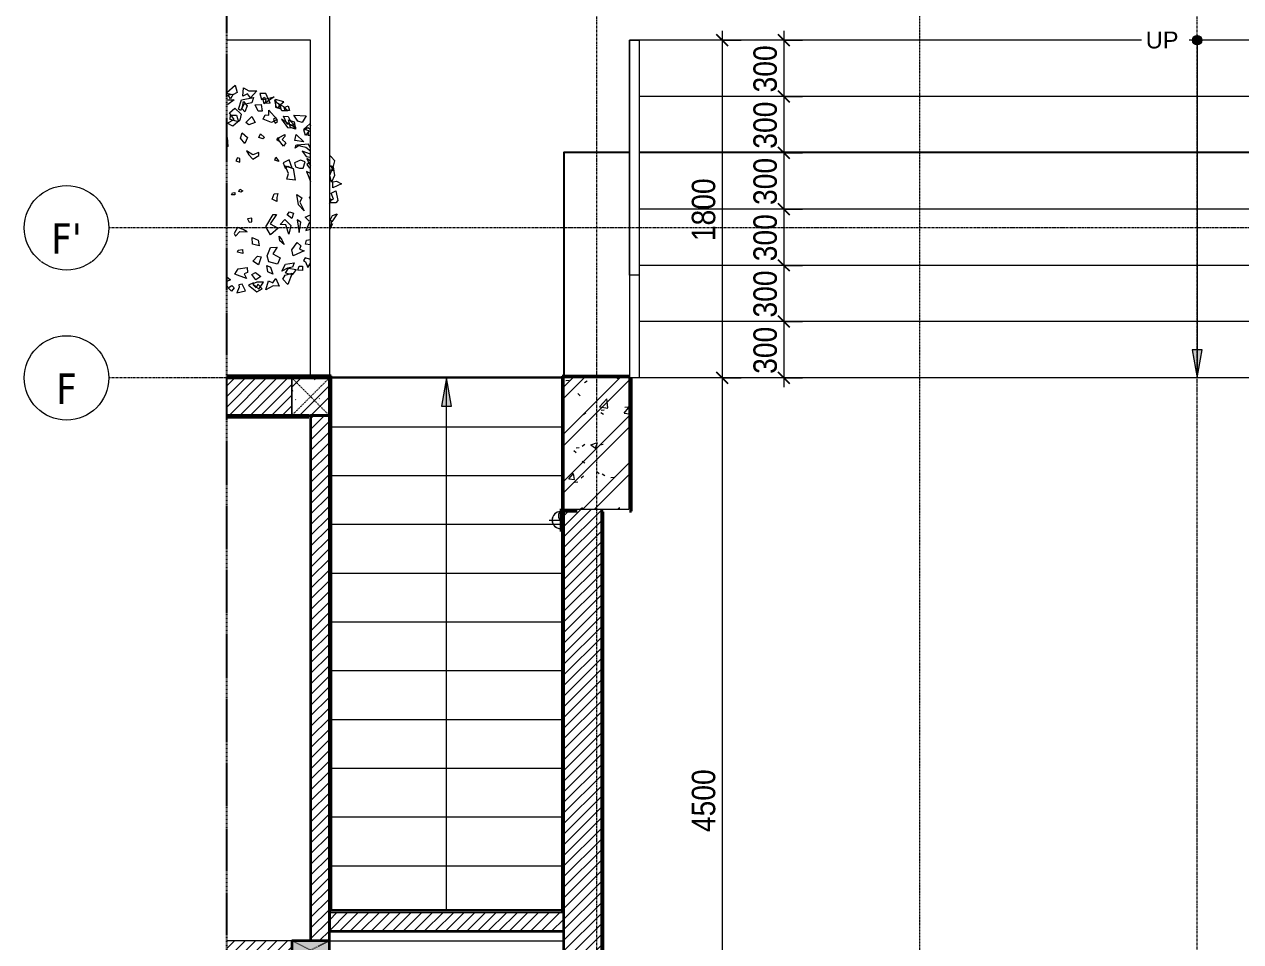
# Model space of a CAD drawing. Header units: millimetres. Extents: x 74302 to 149682, y -1785 to 49068.
# Drawn here: x 74302 to 80785, y 41532 to 46422 of the extents above; entities that cross this region are included whole.
import ezdxf

# ---------------------------------------------------------------- set-up
doc = ezdxf.new("R2010")
doc.units = ezdxf.units.MM
for name, pattern in [('Dash', [6, 3, -3]), ('Dash - Tight', [4.5, 3, -1.5]), ('Dash Dot 3_16_', [7.9375, 4.7625, -1.5875, 0, -1.5875]), ('Grid Line', [22.225, 12.7, -3.175, 3.175, -3.175]), ('Hidden', [7.14375, 4.7625, -2.38125]), ('IMPORT-CENTER _3_', [10.16, 6.35, -1.27, 1.27, -1.27])]:
    doc.linetypes.add(name, pattern=pattern)
for name, color, linetype, lineweight in [('0-1', 7, 'Continuous', 5), ('A-ANNO-DIMS', 211, 'Continuous', 9), ('A-ANNO-DIMS-50', 211, 'Continuous', 9), ('A-DETL-GENF-2', 92, 'Dash - Tight', 18), ('A-DETL-GENF-3', 92, 'Hidden', 25), ('A-FLOR', 192, 'Continuous', 18), ('A-FLOR-HRAL', 11, 'Continuous', 18), ('A-WALL', 113, 'Continuous', 18), ('A-WALL-1', 7, 'Continuous', 18), ('A-WALL-2', 250, 'Continuous', 35), ('A-WALL-3', 113, 'Continuous', 35), ('A-WALL-PATT-1', 9, 'Continuous', 18), ('A-WALL-PATT-2', 7, 'Continuous', 18), ('A-WALL-PATT-3', 111, 'Continuous', 18), ('G-ANNO-SYMB-1', 111, 'Dash Dot 3_16_', 18), ('G-IMPT', 8, 'Continuous', 18), ('G-IMPT-2', 8, 'Continuous', 25), ('G-IMPT-3', 8, 'IMPORT-CENTER _3_', 18), ('I-WALL-1', 250, 'Continuous', 35), ('I-WALL-2', 7, 'Continuous', 18), ('L-PLNT-1', 253, 'Continuous', 18), ('M-EQPM', 50, 'Continuous', 18), ('S-COLS', 52, 'Continuous', 18), ('S-COLS-1', 9, 'Continuous', 18), ('S-COLS-2', 250, 'Continuous', 35), ('S-COLS-3', 52, 'Dash', 18), ('S-COLS-4', 52, 'Continuous', 35), ('S-COLS-HDLN', 52, 'Dash', 18), ('S-COLS-HDLN-1', 7, 'Dash', 18), ('S-GRID-1', 1, 'Grid Line', 9), ('S-GRID-IDEN', 1, 'Continuous', 9), ('S-STRS', 31, 'Continuous', 18), ('S-STRS-ANNO', 31, 'Continuous', 18), ('S-STRS-IDEN', 31, 'Continuous', 18)]:
    doc.layers.add(name, color=color, linetype=linetype, lineweight=lineweight)
doc.styles.add('Arial', font='arial.ttf', dxfattribs={"height": 90})
doc.styles.add('Tahoma_B', font='tahomabd.ttf', dxfattribs={"height": 162.5})
doc.styles.add('UTM Avo', font='', dxfattribs={"width": 0.9, "height": 125})
doc.styles.get('UTM Avo').set_extended_font_data('UTM Avo')
doc.dimstyles.new('1_Dim_chi_tiet_2_5', dxfattribs={"dimscale": 304.8, "dimtxt": 124.912619, "dimasz": 0.19685, "dimexe": 0.164042, "dimexo": 0.0625, "dimgap": 0.016404, "dimtad": 1, "dimdec": 0, "dimrnd": 5, "dimzin": 0, "dimdsep": 46, "dimtxsty": 'UTM Avo', "dimblk1": 'OBLIQUE', "dimblk2": 'OBLIQUE', "dimsah": 1, "dimcen": 0.09, "dimdle": 0.164042, "dimazin": 0, "dimtfac": 1, "dimtdec": 4, "dimtix": 1, "dimtmove": 0, "dimatfit": 3, "dimfxl": 0.328084, "dimfxlon": 1, "dimtvp": 1, "dimtolj": 1, "dimtzin": 0, "dimarcsym": 2})
pattern_1 = [(45, (0, 0), (-28.284271, 28.284271), [])]
pattern_2 = [(50, (0, 0), (364.3679, -31.8783), [38.1, -419.1]), (355, (0, 0), (-70.4859, 382.1133), [30.48, -335.28]), (100.451, (30.36, -2.66), (293.885, 350.2334), [32.38, -356.18]), (46.184, (0, 101.6), (542.1585, -84.0858), [57.15, -628.65]), (96.636, (45.2, 94.6), (474.805, 494.8554), [48.57, -534.27]), (351.184, (0, 101.6), (474.8102, 494.85), [45.72, -502.92]), (21, (50.8, 76.2), (303.2285, -204.5305), [38.1, -419.1]), (326, (50.8, 76.2), (123.6039, 368.376), [30.48, -335.28]), (71.451, (76.07, 59.16), (426.8341, 163.8427), [32.38, -356.18]), (37.5, (0, 0), (6.17665, 169.11015), [3.353, -327.863, 3.353, -337.007, -336.55]), (37.5, (0, 0), (6.17665, 169.11015), [-671.576, 3.353, -333.197]), (7.5, (0, 0), (133.63888, 200.3615), [3.353, -190.703, 3.353, -320.243, -128.27]), (7.5, (0, 0), (133.63888, 200.3615), [-517.652, 3.353, -124.917]), (327.5, (-113.28, 0), (271.18182, -11.45836), [3.353, -123.647, 3.353, -392.887, -525.78]), (327.5, (-113.28, 0), (271.18182, -11.45836), [-523.24, 3.353, -522.427]), (317.5, (-164.08, 0), (296.2585, 50.85285), [3.353, -161.747, 3.353, -259.791, -373.38]), (317.5, (-164.08, 0), (296.2585, 50.85285), [-428.244, 3.353, -370.027]), (45, (0, 0), (-125.7236, 125.7236), []), (45, (0, 190.5), (-125.7236, 125.7236), [])]

# ---------------------------------------------------------------- blocks, each defined once
blk = doc.blocks.new('NCV_TKTC_KET CAU_rvt-1-TKCS_SẢNH - BẬC CẤP 2 - MẶT BẰNG')
at = {"layer": 'S-COLS-1'}
h = blk.add_hatch(dxfattribs=at)
h.set_pattern_fill('FP_2', color=256, style=0, pattern_type=2)
h.set_pattern_definition([(45, (0, 0), (-125.7236, 125.7236), []), (45, (0, 190.5), (-125.7236, 125.7236), [])])
h.paths.add_polyline_path([(77527.6, 43836.9), (77527.6, 44536.9), (77177.6, 44536.9), (77177.6, 43836.9)])
h = blk.add_hatch(dxfattribs=at)
h.set_pattern_fill('FP_3', color=256, style=0, pattern_type=2)
h.set_pattern_definition([(50, (0, 0), (364.3679, -31.8783), [38.1, -419.1]), (355, (0, 0), (-70.4859, 382.1133), [30.48, -335.28]), (100.451, (30.36, -2.66), (293.885, 350.2334), [32.38, -356.18]), (46.184, (0, 101.6), (542.1585, -84.0858), [57.15, -628.65]), (96.636, (45.2, 94.6), (474.805, 494.8554), [48.57, -534.27]), (351.184, (0, 101.6), (474.8102, 494.85), [45.72, -502.92]), (21, (50.8, 76.2), (303.2285, -204.5305), [38.1, -419.1]), (326, (50.8, 76.2), (123.6039, 368.376), [30.48, -335.28]), (71.451, (76.07, 59.16), (426.8341, 163.8427), [32.38, -356.18]), (37.5, (0, 0), (6.17665, 169.11015), [16.764, -314.452, 16.764, -323.596, -336.55]), (37.5, (0, 0), (6.17665, 169.11015), [-671.576, 16.764, -319.786]), (7.5, (0, 0), (133.63888, 200.3615), [16.764, -177.292, 16.764, -306.832, -128.27]), (7.5, (0, 0), (133.63888, 200.3615), [-517.652, 16.764, -111.506]), (327.5, (-113.28, 0), (271.18182, -11.45836), [16.764, -110.236, 16.764, -379.476, -525.78]), (327.5, (-113.28, 0), (271.18182, -11.45836), [-523.24, 16.764, -509.016]), (317.5, (-164.08, 0), (296.2585, 50.85285), [16.764, -148.336, 16.764, -246.38, -373.38]), (317.5, (-164.08, 0), (296.2585, 50.85285), [-428.244, 16.764, -356.616])])
h.paths.add_polyline_path([(77527.6, 43836.9), (77527.6, 44536.9), (77177.6, 44536.9), (77177.6, 43836.9)])
at = {"layer": 'A-FLOR'}
blk.add_line((83327.2, 44536.9), (77578, 44536.9), dxfattribs=at)
at = {"layer": 'S-COLS'}
for p, q in [((77527.6, 44536.9), (77177.6, 44536.9)), ((77177.6, 44536.9), (77177.6, 43836.9)), ((77527.6, 43836.9), (77527.6, 44536.9)), ((77177.6, 43836.9), (77527.6, 43836.9))]:
    blk.add_line(p, q, dxfattribs=at)
blk = doc.blocks.new('G1_SOF - BO TRU - 100x200-745959-TKCS_SẢNH - BẬC CẤP 2 - MẶT BẰNG')
at = {"layer": 'S-COLS-1'}
blk.add_hatch(color=256, dxfattribs=at).paths.add_polyline_path([(50, 100), (-50, 100), (-50, -100), (50, -100)])
at = {"layer": 'S-COLS-2'}
for p, q in [((50, 100), (-50, 100)), ((-50, 100), (-50, -100)), ((50, -100), (50, 100)), ((-50, -100), (50, -100))]:
    blk.add_line(p, q, dxfattribs=at)
at = {"layer": 'S-COLS-HDLN-1'}
for p, q in [((50, 100), (-50, -100)), ((-50, 100), (50, -100))]:
    blk.add_line(p, q, dxfattribs=at)
blk = doc.blocks.new('NCV_TKTC_TANG 1_rvt-1-TKCS_SẢNH - BẬC CẤP 2 - MẶT BẰNG')
at = {"layer": 'A-WALL-PATT-1'}
h = blk.add_hatch(dxfattribs=at)
h.set_pattern_fill('FP_1', color=256, style=0, pattern_type=2)
h.set_pattern_definition(pattern_1)
h.paths.add_polyline_path([(75827.6, 41536.9), (75927.6, 41536.9), (75927.6, 44336.6), (75827.6, 44336.6), (75827.6, 42113.5)])
h = blk.add_hatch(dxfattribs=at)
h.set_pattern_fill('FP_1', color=256, style=0, pattern_type=2)
h.set_pattern_definition(pattern_1)
h.paths.add_polyline_path([(75727.9, 41436.9), (75727.9, 41536.9), (75380.6, 41536.9), (75380.6, 41436.9)])
at = {"layer": 'A-WALL-PATT-2'}
h = blk.add_hatch(dxfattribs=at)
h.set_pattern_fill('FP_4', color=256, style=0, pattern_type=2)
h.set_pattern_definition([(45, (0, 0), (-26.516504, 26.516504), [])])
h.paths.add_polyline_path([(75817.6, 44326.9), (75817.6, 44336.9), (75380.6, 44336.9), (75380.6, 44326.9)])
at = {"layer": 'A-WALL-1'}
blk.add_line((75727.9, 41536.9), (75380.6, 41536.9), dxfattribs=at)
at = {"layer": 'A-WALL-2'}
for p, q in [((75827.6, 44336.6), (75827.6, 41536.9)), ((75927.6, 44336.6), (75827.6, 44336.6)), ((75927.6, 41536.9), (75927.6, 44336.6))]:
    blk.add_line(p, q, dxfattribs=at)
at = {"layer": 'I-WALL-1'}
for p, q in [((75817.6, 44336.9), (75380.6, 44336.9)), ((75380.6, 44326.9), (75817.6, 44326.9))]:
    blk.add_line(p, q, dxfattribs=at)
at = {"layer": 'I-WALL-2'}
blk.add_line((75927.9, 41536.9), (77177.6, 41536.9), dxfattribs=at)
at = {"layer": 'S-COLS', "rotation": 269.9999999999989}
blk.add_blockref('G1_SOF - BO TRU - 100x200-745959-TKCS_SẢNH - BẬC CẤP 2 - MẶT BẰNG', (75827.9, 41486.9), dxfattribs=at)
blk = doc.blocks.new('Top Rail Type - Top Rail_Internal_-939780-TKCS_SẢNH - BẬC CẤP 2 - MẶT BẰNG')
at = {"layer": 'A-FLOR-HRAL'}
for p, q in [((77528, 46336.9), (77578, 46336.9)), ((77528, 45084.8), (77528, 46336.9)), ((77578, 46336.9), (77578, 45084.8)), ((77578, 45084.8), (77528, 45084.8))]:
    blk.add_line(p, q, dxfattribs=at)
blk = doc.blocks.new('Top Rail Type - Top Rail_Internal_-V2-TKCS_SẢNH - BẬC CẤP 2 - MẶT BẰNG')
at = {"layer": 'A-FLOR-HRAL'}
for p, q in [((77578, 46336.9), (77528, 46336.9)), ((77528, 46336.9), (77528, 44536.9)), ((77578, 46336.9), (77578, 44536.9)), ((77578, 44536.9), (77528, 44536.9))]:
    blk.add_line(p, q, dxfattribs=at)
blk = doc.blocks.new('TKTC_XREF_251221_MB TANG 1 - TKTC_XREF_260130_MB TANG 1_dwg_$cc-V4-TKCS_SẢNH - BẬC CẤP 2 - MẶT BẰNG')
at = {"layer": 'G-IMPT'}
for centre, radius, start, end in [((0, 0), 0.5, 79.47655, 279.93419), ((0, 0), 0.5, 90, 270), ((0.188, 0.25), 0.313, 126.8699, 233.1301), ((-0.188, -0.25), 0.313, 25.11601, 53.1301), ((-0.188, -0.25), 0.312, 306.8699, 334.44491)]:
    blk.add_arc(centre, radius, start, end, dxfattribs=at)
at = {"layer": 'G-IMPT-3'}
for p, q in [((-0.673, 0), (0.088, 0)), ((0, -0.673), (0, 0.673))]:
    blk.add_line(p, q, dxfattribs=at)
blk = doc.blocks.new('TKTC_XREF_251221_MB TANG 1 - TKTC_XREF_260130_MB TANG 1_dwg-4202109-TKCS_SẢNH - BẬC CẤP 2 - MẶT BẰNG')
at = {"layer": 'G-IMPT-2'}
for p, q in [((-119824.5, -355607.7), (-125573.7, -355607.7)), ((-125984.1, -356807.7), (-127214.1, -356807.7))]:
    blk.add_line(p, q, dxfattribs=at)
at = {"layer": 'G-IMPT-2', "flags": 128}
blk.add_lwpolyline([(-125623.7, -355607.7), (-125974.1, -355607.7), (-125974.1, -356799.7)], dxfattribs=at)
at = {"xscale": 90.00000000005114, "yscale": 90.00000000005114, "zscale": 90.00000000005114, "rotation": 0.304717521727566}
blk.add_blockref('TKTC_XREF_251221_MB TANG 1 - TKTC_XREF_260130_MB TANG 1_dwg_$cc-V4-TKCS_SẢNH - BẬC CẤP 2 - MẶT BẰNG', (-125992, -357567.4), dxfattribs=at)
blk = doc.blocks.new('TKTC_XREF_251221_MB TANG 1 - TKTC_XREF_251221_MB TANG 1-2038492-TKCS_SẢNH - BẬC CẤP 2 - MẶT BẰNG')
blk.add_blockref('TKTC_XREF_251221_MB TANG 1 - TKTC_XREF_260130_MB TANG 1_dwg-4202109-TKCS_SẢNH - BẬC CẤP 2 - MẶT BẰNG', (169499.1, 384109.7))
blk = doc.blocks.new('CAY BACH TRINH - CAY BACH TRINH_dwg-V6-TKCS_SẢNH - BẬC CẤP 2 - MẶT BẰNG')
at = {"layer": 'G-IMPT'}
for p, q in [((147, 1627), (7, 1749)), ((147, 877), (140, 878)), ((-1250, 598), (-1109, 650)), ((-1595, 553), (-1563, 571)), ((-1619, 320), (-1563, 337)), ((-1250, -505), (-1224, -515)), ((-1173, -669), (-1250, -651))]:
    blk.add_line(p, q, dxfattribs=at)
at = {"layer": 'G-IMPT', "flags": 128}
for points in [[(-357, 1653), (-250, 1541), (-201, 1603), (-123, 1566), (-133, 1703), (-220, 1653)], [(-870, 1320), (-769, 1323), (-719, 1438), (-798, 1395)], [(-715, 1368), (-728, 1408), (-805, 1472), (-663, 1508), (-663, 1385)], [(-648, 1504), (-672, 1392), (-758, 1347), (-746, 1419), (-706, 1444)], [(-477, 1437), (-459, 1512), (-646, 1555)], [(-578, 1452), (-505, 1613), (-404, 1608), (-431, 1511), (-482, 1548), (-505, 1489), (-486, 1456)], [(-428, 1425), (-446, 1319), (-376, 1318), (-327, 1420)], [(-83, 1327), (-48, 1351), (-99, 1506), (-301, 1542), (-270, 1454), (-140, 1428)], [(-133, 1478), (-191, 1403), (-152, 1303), (-113, 1353)], [(121, 1587), (40, 1602), (86, 1521)], [(-1174, 1238), (-1112, 1130), (-1037, 1152), (-972, 1252)], [(-989, 1076), (-860, 1099), (-799, 1231), (-876, 1225), (-913, 1152)], [(-874, 1403), (-896, 1328), (-826, 1327), (-809, 1379)], [(-556, 1333), (-692, 1179), (-600, 1129), (-460, 1181), (-492, 1255), (-553, 1247)], [(-269, 1228), (-328, 1128), (-220, 1091), (-172, 1128)], [(14, 1366), (-94, 1266), (-74, 1166), (43, 1066), (140, 1116), (23, 1178), (101, 1291)], [(-50, 1140), (92, 1178), (86, 1252), (-14, 1249)], [(-766, 1181), (-866, 1042), (-1009, 1038), (-900, 1094)], [(-996, 1019), (-915, 1047), (-883, 1171), (-978, 1137)], [(-697, 1145), (-671, 1210), (-634, 1180), (-660, 1114)], [(-1010, 928), (-1137, 803), (-990, 828)], [(-840, 791), (-799, 735), (-718, 839), (-724, 876), (-821, 927), (-821, 894), (-775, 847)], [(-717, 878), (-717, 816), (-688, 841)], [(-415, 941), (-483, 878), (-454, 853), (-386, 878)], [(-113, 953), (-201, 878), (-152, 778), (-84, 866)], [(-993, 702), (-1009, 756), (-1064, 751)], [(-220, 591), (-289, 516), (-386, 578), (-386, 628), (-289, 591), (-181, 653)], [(-1065, 367), (-1127, 366), (-1158, 473), (-1082, 500), (-981, 458), (-1000, 389)], [(-942, 366), (-893, 503), (-795, 453), (-825, 366), (-873, 403)], [(-721, 477), (-654, 499), (-671, 550)], [(-74, 528), (-35, 541), (-6, 491), (-74, 466)], [(-1597, 135), (-1570, 248), (-1626, 391), (-1648, 247)], [(-855, 181), (-881, 279), (-825, 405), (-958, 362), (-994, 169)], [(-1619, 40), (-1622, 139), (-1683, 152), (-1767, 105)], [(-74, 16), (-123, -9), (-94, -34), (-55, -22)], [(-1145, -345), (-1046, -242), (-1021, -71), (-1105, -125), (-1069, -201)], [(-688, -191), (-610, -147), (-641, -60), (-704, -55), (-685, -122)], [(11, -79), (65, -80), (51, -44), (11, -37)], [(-1604, -526), (-1578, -497), (-1615, -421), (-1690, -396)], [(-935, -470), (-860, -411), (-900, -361), (-966, -383)], [(-1024, -493), (-1058, -702), (-1088, -530)], [(-888, -735), (-838, -578), (-745, -570), (-823, -487), (-921, -590)], [(-582, -741), (-504, -613), (-626, -407), (-681, -406), (-575, -561), (-711, -631)], [(-229, -532), (-269, -525), (-272, -467), (-200, -477)], [(-811, -903), (-736, -844), (-727, -764), (-770, -826)], [(-393, -926), (-281, -901), (-277, -790), (-378, -835)], [(-129, -656), (-34, -622), (23, -722), (0, -767), (-69, -688), (-193, -693)], [(-1144, -1010), (-957, -1095), (-936, -993), (-1027, -873), (-1088, -926), (-1063, -982)], [(-698, -1231), (-557, -1193), (-527, -1096), (-584, -953), (-693, -951), (-619, -1061), (-741, -1124)], [(-120, -1056), (-31, -1033), (-45, -997), (-117, -988)], [(-771, -1348), (-831, -1232), (-975, -1212), (-947, -1284), (-866, -1298)], [(-384, -1242), (-286, -1181), (-363, -1098), (-424, -1108)], [(-1117, -1335), (-1039, -1334), (-1059, -1267), (-1114, -1266)], [(-883, -1296), (-1010, -1321), (-942, -1409), (-834, -1384)], [(-872, -1573), (-787, -1482), (-829, -1416), (-944, -1384)], [(-622, -1399), (-535, -1360), (-523, -1254), (-580, -1280)], [(-336, -1491), (-270, -1405), (-332, -1372), (-423, -1439)], [(-180, -1469), (12, -1396), (-45, -1309), (-194, -1290), (-200, -1370), (-142, -1392)], [(-505, -1659), (-547, -1509), (-620, -1542), (-671, -1472), (-727, -1598), (-626, -1595)], [(-386, -1646), (-464, -1534), (-357, -1534), (-289, -1559)], [(-215, -1584), (-355, -1693), (-443, -1641), (-373, -1567), (-346, -1624), (-297, -1583), (-299, -1545)], [(-55, -1574), (-63, -1616), (-24, -1708), (-167, -1674), (-109, -1565)], [(69, -1680), (123, -1624), (62, -1590), (23, -1629)]]:
    blk.add_lwpolyline(points, close=True, dxfattribs=at)
for points in [[(7, 1749), (-25, 1628), (43, 1591), (147, 1613)], [(147, 1508), (131, 1503), (23, 1503)], [(23, 1503), (131, 1428), (147, 1434)], [(-1250, 911), (-1208, 910), (-1218, 988), (-1136, 1017), (-1240, 1107), (-1250, 1073)], [(-1164, 910), (-1135, 1007), (-1204, 1044), (-1250, 1018)], [(-1250, 990), (-1216, 980), (-1164, 910)], [(140, 878), (131, 728), (147, 718)], [(-1250, 695), (-1217, 768), (-1027, 752), (-1169, 714), (-1250, 653)], [(-1109, 650), (-1174, 560), (-1250, 550)], [(-1563, 410), (-1634, 403), (-1653, 491), (-1595, 553)], [(-1250, 482), (-1185, 528), (-1224, 441), (-1250, 412)], [(-1250, 474), (-1188, 428), (-1232, 366), (-1250, 391)], [(-1563, 388), (-1595, 398), (-1619, 320)], [(-1250, 277), (-1183, 312), (-1221, 219), (-1250, 142)], [(-1595, -47), (-1673, -9), (-1702, -172), (-1673, -209), (-1563, -209)], [(-1563, -169), (-1634, -147), (-1595, -47)], [(-1563, -225), (-1599, -161), (-1563, -138)], [(-1250, -161), (-1232, -115), (-1250, -102)], [(-1563, -582), (-1613, -563), (-1563, -662)], [(-1563, -603), (-1595, -596), (-1604, -509), (-1563, -518)], [(-1224, -515), (-1157, -451), (-1250, -408)], [(-1250, -532), (-1227, -542), (-1173, -669)], [(-1250, -912), (-1163, -901), (-1183, -834), (-1250, -823)], [(-1250, -1155), (-1162, -1128), (-1130, -1172)], [(-1130, -1172), (-1165, -1196), (-1203, -1289), (-1250, -1213)], [(147, -1444), (83, -1492), (147, -1520)], [(147, -1619), (131, -1609), (147, -1598)]]:
    blk.add_lwpolyline(points, dxfattribs=at)
blk = doc.blocks.new('CAY BACH TRINH - CAY BACH TRINH-2271498-TKCS_SẢNH - BẬC CẤP 2 - MẶT BẰNG')
at = {"extrusion": (0, 0, -1), "xscale": 0.3200000000000001, "yscale": 0.3200000000000001, "zscale": -0.3200000000000001, "rotation": 180}
blk.add_blockref('CAY BACH TRINH - CAY BACH TRINH_dwg-V6-TKCS_SẢNH - BẬC CẤP 2 - MẶT BẰNG', (0, 0), dxfattribs=at)
blk = doc.blocks.new('G1_SOF - BO TRU - 200x200-3050151-TKCS_SẢNH - BẬC CẤP 2 - MẶT BẰNG')
at = {"layer": 'S-COLS-HDLN'}
for p, q in [((-100, 100), (100, -100)), ((100, 100), (-100, -100))]:
    blk.add_line(p, q, dxfattribs=at)
blk = doc.blocks.new('BORDER VIEW - BORDER VIEW-2327464-TKCS_SẢNH - BẬC CẤP 2 - MẶT BẰNG')
at = {"layer": 'A-DETL-GENF-3'}
blk.add_line((0, 150), (0, 9565.4), dxfattribs=at)
blk = doc.blocks.new('Grid - M_Grid Head - Circle-353313-TKCS_SẢNH - BẬC CẤP 2 - MẶT BẰNG')
at = {"layer": 'S-GRID-IDEN'}
blk.add_circle((0, 0), 4.5, dxfattribs=at)
blk = doc.blocks.new('DIMBLOCK1-TKCS_SẢNH - BẬC CẤP 2 - MẶT BẰNG')
at = {"layer": 'A-ANNO-DIMS-50', "lineweight": 25}
for p, q in [((78350, 46336.9), (78320, 46366.9)), ((78350, 46336.9), (78380, 46306.9)), ((78350, 46036.9), (78320, 46066.9)), ((78350, 46036.9), (78380, 46006.9))]:
    blk.add_line(p, q, dxfattribs=at)
at = {"layer": 'A-ANNO-DIMS-50'}
for p, q in [((78350, 46386.9), (78350, 46036.9)), ((78450, 46336.9), (78300, 46336.9)), ((78350, 46336.9), (78450, 46336.9)), ((78450, 46036.9), (78300, 46036.9)), ((78350, 46036.9), (78450, 46036.9))]:
    blk.add_line(p, q, dxfattribs=at)
at = {"layer": 'A-ANNO-DIMS-50', "color": 0, "insert": (78187.6, 46058.6), "char_height": 125, "width": 308.118, "attachment_point": 1, "rotation": 90, "line_spacing_factor": 1.110334, "style": 'UTM Avo'}
blk.add_mtext('300', dxfattribs=at)
blk = doc.blocks.new('_Oblique')
at = {"color": 0, "linetype": 'ByBlock', "lineweight": -2}
blk.add_line((-0.5, -0.5), (0.5, 0.5), dxfattribs=at)
blk = doc.blocks.new('DIMBLOCK2-TKCS_SẢNH - BẬC CẤP 2 - MẶT BẰNG')
at = {"layer": 'A-ANNO-DIMS-50'}
for p, q in [((78450, 46036.9), (78300, 46036.9)), ((78350, 46036.9), (78350, 45736.9)), ((78350, 46036.9), (78450, 46036.9)), ((78450, 45736.9), (78300, 45736.9)), ((78350, 45736.9), (78450, 45736.9))]:
    blk.add_line(p, q, dxfattribs=at)
at = {"layer": 'A-ANNO-DIMS-50', "lineweight": 25}
for p, q in [((78350, 46036.9), (78320, 46066.9)), ((78350, 46036.9), (78380, 46006.9)), ((78350, 45736.9), (78320, 45766.9)), ((78350, 45736.9), (78380, 45706.9))]:
    blk.add_line(p, q, dxfattribs=at)
at = {"layer": 'A-ANNO-DIMS-50', "color": 0, "insert": (78187.6, 45758.6), "char_height": 125, "width": 308.118, "attachment_point": 1, "rotation": 90, "line_spacing_factor": 1.110334, "style": 'UTM Avo'}
blk.add_mtext('300', dxfattribs=at)
blk = doc.blocks.new('DIMBLOCK3-TKCS_SẢNH - BẬC CẤP 2 - MẶT BẰNG')
at = {"layer": 'A-ANNO-DIMS-50'}
for p, q in [((78450, 45736.9), (78300, 45736.9)), ((78350, 45736.9), (78350, 45436.9)), ((78350, 45736.9), (78450, 45736.9)), ((78450, 45436.9), (78300, 45436.9)), ((78350, 45436.9), (78450, 45436.9))]:
    blk.add_line(p, q, dxfattribs=at)
at = {"layer": 'A-ANNO-DIMS-50', "lineweight": 25}
for p, q in [((78350, 45736.9), (78320, 45766.9)), ((78350, 45736.9), (78380, 45706.9)), ((78350, 45436.9), (78320, 45466.9)), ((78350, 45436.9), (78380, 45406.9))]:
    blk.add_line(p, q, dxfattribs=at)
at = {"layer": 'A-ANNO-DIMS-50', "color": 0, "insert": (78187.6, 45458.6), "char_height": 125, "width": 308.118, "attachment_point": 1, "rotation": 90, "line_spacing_factor": 1.110334, "style": 'UTM Avo'}
blk.add_mtext('300', dxfattribs=at)
blk = doc.blocks.new('DIMBLOCK4-TKCS_SẢNH - BẬC CẤP 2 - MẶT BẰNG')
at = {"layer": 'A-ANNO-DIMS-50', "lineweight": 25}
for p, q in [((78350, 45436.9), (78320, 45466.9)), ((78350, 45436.9), (78380, 45406.9)), ((78350, 45136.9), (78320, 45166.9)), ((78350, 45136.9), (78380, 45106.9))]:
    blk.add_line(p, q, dxfattribs=at)
at = {"layer": 'A-ANNO-DIMS-50'}
for p, q in [((78450, 45436.9), (78300, 45436.9)), ((78350, 45436.9), (78350, 45136.9)), ((78350, 45436.9), (78450, 45436.9)), ((78450, 45136.9), (78300, 45136.9)), ((78350, 45136.9), (78450, 45136.9))]:
    blk.add_line(p, q, dxfattribs=at)
at = {"layer": 'A-ANNO-DIMS-50', "color": 0, "insert": (78187.6, 45158.6), "char_height": 125, "width": 308.118, "attachment_point": 1, "rotation": 90, "line_spacing_factor": 1.110334, "style": 'UTM Avo'}
blk.add_mtext('300', dxfattribs=at)
blk = doc.blocks.new('DIMBLOCK5-TKCS_SẢNH - BẬC CẤP 2 - MẶT BẰNG')
at = {"layer": 'A-ANNO-DIMS-50'}
for p, q in [((78450, 45136.9), (78300, 45136.9)), ((78350, 45136.9), (78350, 44836.9)), ((78350, 45136.9), (78450, 45136.9)), ((78450, 44836.9), (78300, 44836.9)), ((78350, 44836.9), (78450, 44836.9))]:
    blk.add_line(p, q, dxfattribs=at)
at = {"layer": 'A-ANNO-DIMS-50', "lineweight": 25}
for p, q in [((78350, 45136.9), (78320, 45166.9)), ((78350, 45136.9), (78380, 45106.9)), ((78350, 44836.9), (78320, 44866.9)), ((78350, 44836.9), (78380, 44806.9))]:
    blk.add_line(p, q, dxfattribs=at)
at = {"layer": 'A-ANNO-DIMS-50', "color": 0, "insert": (78187.6, 44858.6), "char_height": 125, "width": 308.118, "attachment_point": 1, "rotation": 90, "line_spacing_factor": 1.110334, "style": 'UTM Avo'}
blk.add_mtext('300', dxfattribs=at)
blk = doc.blocks.new('DIMBLOCK6-TKCS_SẢNH - BẬC CẤP 2 - MẶT BẰNG')
at = {"layer": 'A-ANNO-DIMS-50', "lineweight": 25}
for p, q in [((78350, 44836.9), (78320, 44866.9)), ((78350, 44836.9), (78380, 44806.9)), ((78350, 44536.9), (78320, 44566.9)), ((78350, 44536.9), (78380, 44506.9))]:
    blk.add_line(p, q, dxfattribs=at)
at = {"layer": 'A-ANNO-DIMS-50'}
for p, q in [((78450, 44836.9), (78300, 44836.9)), ((78350, 44836.9), (78350, 44486.9)), ((78350, 44836.9), (78450, 44836.9)), ((78450, 44536.9), (78300, 44536.9)), ((78350, 44536.9), (78450, 44536.9))]:
    blk.add_line(p, q, dxfattribs=at)
at = {"layer": 'A-ANNO-DIMS-50', "color": 0, "insert": (78187.6, 44558.6), "char_height": 125, "width": 308.118, "attachment_point": 1, "rotation": 90, "line_spacing_factor": 1.110334, "style": 'UTM Avo'}
blk.add_mtext('300', dxfattribs=at)
blk = doc.blocks.new('DIMBLOCK7-TKCS_SẢNH - BẬC CẤP 2 - MẶT BẰNG')
at = {"layer": 'A-ANNO-DIMS-50', "lineweight": 25}
for p, q in [((78021.7, 46336.9), (77991.7, 46366.9)), ((78021.7, 46336.9), (78051.7, 46306.9)), ((78021.7, 44536.9), (77991.7, 44566.9)), ((78021.7, 44536.9), (78051.7, 44506.9))]:
    blk.add_line(p, q, dxfattribs=at)
at = {"layer": 'A-ANNO-DIMS-50'}
for p, q in [((78021.7, 46386.9), (78021.7, 44536.9)), ((78121.7, 46336.9), (77971.7, 46336.9)), ((78021.7, 46336.9), (78121.7, 46336.9)), ((78121.7, 44536.9), (77971.7, 44536.9)), ((78021.7, 44536.9), (78121.7, 44536.9))]:
    blk.add_line(p, q, dxfattribs=at)
at = {"layer": 'A-ANNO-DIMS-50', "color": 0, "insert": (77859.3, 45265.8), "char_height": 125, "width": 410.824, "attachment_point": 1, "rotation": 90, "line_spacing_factor": 1.110334, "style": 'UTM Avo'}
blk.add_mtext('1800', dxfattribs=at)
blk = doc.blocks.new('DIMBLOCK8-TKCS_SẢNH - BẬC CẤP 2 - MẶT BẰNG')
at = {"layer": 'A-ANNO-DIMS-50', "lineweight": 25}
for p, q in [((78021.7, 44536.9), (77991.7, 44566.9)), ((78021.7, 44536.9), (78051.7, 44506.9)), ((78021.7, 40037.4), (77991.7, 40067.4)), ((78021.7, 40037.4), (78051.7, 40007.4))]:
    blk.add_line(p, q, dxfattribs=at)
at = {"layer": 'A-ANNO-DIMS-50'}
for p, q in [((78121.7, 44536.9), (77971.7, 44536.9)), ((78021.7, 44536.9), (78021.7, 39987.4)), ((78021.7, 44536.9), (78121.7, 44536.9)), ((78121.7, 40037.4), (77971.7, 40037.4)), ((78021.7, 40037.4), (78121.7, 40037.4))]:
    blk.add_line(p, q, dxfattribs=at)
at = {"layer": 'A-ANNO-DIMS-50', "color": 0, "insert": (77859.3, 42116), "char_height": 125, "width": 410.824, "attachment_point": 1, "rotation": 90, "line_spacing_factor": 1.110334, "style": 'UTM Avo'}
blk.add_mtext('4500', dxfattribs=at)

msp = doc.modelspace()

# ---------------------------------------------------------------- hatches: boundary and pattern name
at = {"layer": 'A-WALL-PATT-3'}
h = msp.add_hatch(dxfattribs=at)
h.set_pattern_fill('FP_1', color=256, style=0, pattern_type=2)
h.set_pattern_definition(pattern_1)
h.paths.add_polyline_path([(75727.6, 44336.9), (75727.6, 44536.9), (75380.6, 44536.9), (75380.6, 44336.9)])
h = msp.add_hatch(dxfattribs=at)
h.set_pattern_fill('FP_1', color=256, style=0, pattern_type=2)
h.set_pattern_definition(pattern_1)
h.paths.add_polyline_path([(77377.6, 40536.9), (77377.6, 43836.9), (77177.6, 43836.9), (77177.6, 40536.9), (77377.4, 40536.9)])
h = msp.add_hatch(dxfattribs=at)
h.set_pattern_fill('FP_1', color=256, style=0, pattern_type=2)
h.set_pattern_definition(pattern_1)
h.paths.add_polyline_path([(75927.6, 41587.4), (77177.6, 41587.4), (77177.6, 41687.4), (75927.6, 41687.4)])
at = {"layer": 'S-COLS-1'}
h = msp.add_hatch(dxfattribs=at)
h.set_pattern_fill('FP_5', color=256, style=0, pattern_type=2)
h.set_pattern_definition(pattern_2)
h.paths.add_polyline_path([(75927.6, 44336.9), (75927.6, 44536.9), (75727.6, 44536.9), (75727.6, 44336.9)])
h = msp.add_hatch(dxfattribs=at)
h.set_pattern_fill('FP_5', color=256, style=0, pattern_type=2)
h.set_pattern_definition(pattern_2)
h.paths.add_polyline_path([(75927.6, 44336.9), (75927.6, 44536.9), (75727.6, 44536.9), (75727.6, 44336.9)])
at = {"layer": 'S-STRS-ANNO'}
for points in [[(80552.6, 46311.9), (80570.2, 46319.3), (80577.6, 46336.9), (80570.2, 46354.6), (80552.6, 46361.9), (80534.9, 46354.6), (80527.6, 46336.9), (80534.9, 46319.3)], [(80552.6, 44536.9), (80579, 44686.9), (80526.1, 44686.9)], [(76579, 44386.9), (76552.6, 44536.9), (76526.1, 44386.9)]]:
    msp.add_hatch(color=256, dxfattribs=at).paths.add_polyline_path(points)
h = msp.add_hatch(color=256, dxfattribs=at)
edge = h.paths.add_edge_path()
edge.add_arc((80552.6, 46336.9), 25, 0, 360)

# ---------------------------------------------------------------- linework, layer by layer
at = {"layer": 'A-FLOR'}
msp.add_line((77167.6, 44536.9), (75937.6, 44536.9), dxfattribs=at)
at = {"layer": 'A-WALL'}
for p, q in [((75927.6, 47586.3), (75927.6, 44547.4)), ((75827.6, 46337.4), (75380.6, 46337.4)), ((75827.6, 44547.4), (75827.6, 46337.4)), ((75727.6, 44336.9), (75727.6, 44536.9)), ((75927.6, 41687.4), (77177.6, 41687.4))]:
    msp.add_line(p, q, dxfattribs=at)
at = {"layer": 'A-WALL-3'}
for p, q in [((75937.6, 44547.4), (75380.6, 44547.4)), ((75937.6, 41697.4), (75937.6, 44547.4)), ((77528, 44546.9), (77167.6, 44546.9)), ((77167.6, 44546.9), (77167.6, 41687.4)), ((75380.6, 44537.4), (75927.6, 44537.4)), ((75727.6, 44536.9), (75380.6, 44536.9)), ((75927.6, 44537.4), (75927.6, 41587.4)), ((77528, 44536.9), (77528, 43836.9)), ((77538, 43826.9), (77538, 44536.9)), ((75380.6, 44336.9), (75727.6, 44336.9)), ((77177.6, 40536.9), (77177.6, 43836.9)), ((77177.6, 43827), (77247.6, 43827)), ((77377.6, 43836.9), (77377.6, 40536.9)), ((77528, 43826.9), (77538, 43826.9)), ((77387.6, 43822.9), (77377.6, 43822.9)), ((77387.6, 40545.7), (77387.6, 43822.9)), ((77177.6, 41697.4), (75937.6, 41697.4)), ((75927.6, 41587.4), (77177.6, 41587.4))]:
    msp.add_line(p, q, dxfattribs=at)
at = {"layer": 'G-ANNO-SYMB-1'}
msp.add_line((79073, 48610.8), (79073, 37893.4), dxfattribs=at)
at = {"layer": 'S-COLS'}
msp.add_line((75727.6, 44536.9), (75727.6, 44336.9), dxfattribs=at)
at = {"layer": 'S-COLS-4'}
for p, q in [((75927.6, 44536.9), (75727.6, 44536.9)), ((75927.6, 44336.9), (75927.6, 44536.9)), ((75727.6, 44336.9), (75927.6, 44336.9))]:
    msp.add_line(p, q, dxfattribs=at)
at = {"layer": 'S-GRID-1'}
for p, q in [((77352.6, 39201.3), (77352.6, 47367.9)), ((80552.6, 39201.3), (80552.6, 47367.9)), ((76001.8, 45336.9), (74751.8, 45336.9)), ((84931.2, 45336.9), (76001.8, 45336.9)), ((76001.8, 44536.9), (74751.8, 44536.9)), ((84931.2, 44536.9), (76001.8, 44536.9))]:
    msp.add_line(p, q, dxfattribs=at)
at = {"layer": 'S-STRS'}
for p, q in [((77527.6, 46336.9), (77527.6, 46036.9)), ((83327.2, 46336.9), (77578, 46336.9)), ((77527.6, 46036.9), (77527.6, 45736.9)), ((83327.2, 46036.9), (77578, 46036.9)), ((77527.6, 45736.9), (77527.6, 45436.9)), ((83327.2, 45736.9), (77578, 45736.9)), ((77527.6, 45436.9), (77527.6, 45136.9)), ((83327.2, 45436.9), (77578, 45436.9)), ((77527.6, 45136.9), (77527.6, 44836.9)), ((83327.2, 45136.9), (77578, 45136.9)), ((77527.6, 44836.9), (77527.6, 44546.9)), ((83327.2, 44836.9), (77578, 44836.9)), ((75937.6, 44536.9), (77167.6, 44536.9)), ((83327.2, 44536.9), (77578, 44536.9)), ((75937.6, 44276.9), (77167.6, 44276.9)), ((75937.6, 44016.9), (77167.6, 44016.9)), ((75937.6, 43756.9), (77167.6, 43756.9)), ((75937.6, 43496.9), (77167.6, 43496.9)), ((75937.6, 43236.9), (77167.6, 43236.9)), ((75937.6, 42976.9), (77167.6, 42976.9)), ((75937.6, 42716.9), (77167.6, 42716.9)), ((75937.6, 42456.9), (77167.6, 42456.9)), ((75937.6, 42196.9), (77167.6, 42196.9)), ((75937.6, 41936.9), (77167.6, 41936.9))]:
    msp.add_line(p, q, dxfattribs=at)
at = {"layer": 'S-STRS-ANNO'}
for p, q in [((80534.9, 46354.6), (80527.6, 46336.9)), ((80552.6, 46361.9), (80534.9, 46354.6)), ((80570.2, 46354.6), (80552.6, 46361.9)), ((80577.6, 46336.9), (80570.2, 46354.6)), ((80527.6, 46336.9), (80534.9, 46319.3)), ((80534.9, 46319.3), (80552.6, 46311.9)), ((80552.6, 46336.9), (80552.6, 46036.9)), ((80552.6, 46311.9), (80570.2, 46319.3)), ((80570.2, 46319.3), (80577.6, 46336.9)), ((80552.6, 46036.9), (80552.6, 45736.9)), ((80552.6, 45736.9), (80552.6, 45436.9)), ((80552.6, 45436.9), (80552.6, 45136.9)), ((80552.6, 45136.9), (80552.6, 44836.9)), ((80552.6, 44836.9), (80552.6, 44536.9)), ((80579, 44686.9), (80526.1, 44686.9)), ((80526.1, 44686.9), (80552.6, 44536.9)), ((80552.6, 44536.9), (80579, 44686.9)), ((76552.6, 44536.9), (76526.1, 44386.9)), ((76552.6, 44276.9), (76552.6, 44536.9)), ((76579, 44386.9), (76552.6, 44536.9)), ((76526.1, 44386.9), (76579, 44386.9)), ((76552.6, 44016.9), (76552.6, 44276.9)), ((76552.6, 43756.9), (76552.6, 44016.9)), ((76552.6, 43496.9), (76552.6, 43756.9)), ((76552.6, 43236.9), (76552.6, 43496.9)), ((76552.6, 42976.9), (76552.6, 43236.9)), ((76552.6, 42716.9), (76552.6, 42976.9)), ((76552.6, 42456.9), (76552.6, 42716.9)), ((76552.6, 42196.9), (76552.6, 42456.9)), ((76552.6, 41936.9), (76552.6, 42196.9)), ((76552.6, 41697.4), (76552.6, 41936.9))]:
    msp.add_line(p, q, dxfattribs=at)
msp.add_circle((80552.6, 46336.9), 25, dxfattribs=at)

# ---------------------------------------------------------------- block references
at = {"layer": '0-1'}
for name in ['NCV_TKTC_KET CAU_rvt-1-TKCS_SẢNH - BẬC CẤP 2 - MẶT BẰNG', 'NCV_TKTC_TANG 1_rvt-1-TKCS_SẢNH - BẬC CẤP 2 - MẶT BẰNG']:
    msp.add_blockref(name, (0, 0), dxfattribs=at)
at = {"layer": 'A-FLOR-HRAL'}
for name in ['Top Rail Type - Top Rail_Internal_-939780-TKCS_SẢNH - BẬC CẤP 2 - MẶT BẰNG', 'Top Rail Type - Top Rail_Internal_-V2-TKCS_SẢNH - BẬC CẤP 2 - MẶT BẰNG']:
    msp.add_blockref(name, (0, 0), dxfattribs=at)
at = {"layer": 'L-PLNT-1', "rotation": 180}
msp.add_blockref('CAY BACH TRINH - CAY BACH TRINH-2271498-TKCS_SẢNH - BẬC CẤP 2 - MẶT BẰNG', (75427.6, 45537.4), dxfattribs=at)
at = {"layer": 'M-EQPM'}
msp.add_blockref('TKTC_XREF_251221_MB TANG 1 - TKTC_XREF_251221_MB TANG 1-2038492-TKCS_SẢNH - BẬC CẤP 2 - MẶT BẰNG', (33652.6, 17236.9), dxfattribs=at)
at = {"layer": 'S-COLS-3'}
msp.add_blockref('G1_SOF - BO TRU - 200x200-3050151-TKCS_SẢNH - BẬC CẤP 2 - MẶT BẰNG', (75827.6, 44436.9), dxfattribs=at)
at = {"layer": 'S-GRID-IDEN', "xscale": 49.99999999999998, "yscale": 49.99999999999998, "zscale": 49.99999999999998, "rotation": 89.99999999999979}
for p in [(74526.8, 45336.9), (74526.8, 44536.9)]:
    msp.add_blockref('Grid - M_Grid Head - Circle-353313-TKCS_SẢNH - BẬC CẤP 2 - MẶT BẰNG', p, dxfattribs=at)

# ---------------------------------------------------------------- dimensions: what is measured, and where the dimension line sits
at = {"layer": 'A-ANNO-DIMS'}
for base, p1, p2, override, picture, middle in [((78021.7, 44536.9), (78121.7, 46336.9), (78121.7, 44536.9), {"dimpost": '<>', "dimfxl": 1800}, 'DIMBLOCK7-TKCS_SẢNH - BẬC CẤP 2 - MẶT BẰNG', (77952, 45436.9)), ((78350, 46036.9), (78450, 46336.9), (78450, 46036.9), {"dimpost": '<>', "dimfxl": 300}, 'DIMBLOCK1-TKCS_SẢNH - BẬC CẤP 2 - MẶT BẰNG', (78280.3, 46186.9)), ((78350, 45736.9), (78450, 46036.9), (78450, 45736.9), {"dimpost": '<>', "dimfxl": 300}, 'DIMBLOCK2-TKCS_SẢNH - BẬC CẤP 2 - MẶT BẰNG', (78280.3, 45886.9)), ((78350, 45436.9), (78450, 45736.9), (78450, 45436.9), {"dimpost": '<>', "dimfxl": 300}, 'DIMBLOCK3-TKCS_SẢNH - BẬC CẤP 2 - MẶT BẰNG', (78280.3, 45586.9)), ((78350, 45136.9), (78450, 45436.9), (78450, 45136.9), {"dimpost": '<>', "dimfxl": 300}, 'DIMBLOCK4-TKCS_SẢNH - BẬC CẤP 2 - MẶT BẰNG', (78280.3, 45286.9)), ((78350, 44836.9), (78450, 45136.9), (78450, 44836.9), {"dimpost": '<>', "dimfxl": 300}, 'DIMBLOCK5-TKCS_SẢNH - BẬC CẤP 2 - MẶT BẰNG', (78280.3, 44986.9)), ((78350, 44536.9), (78450, 44836.9), (78450, 44536.9), {"dimpost": '<>', "dimfxl": 300}, 'DIMBLOCK6-TKCS_SẢNH - BẬC CẤP 2 - MẶT BẰNG', (78280.3, 44686.9)), ((78021.7243, 40037.3629), (78121.7243, 44536.936), (78121.7243, 40037.3629), {"dimpost": '<>', "dimfxl": 4499.573178}, 'DIMBLOCK8-TKCS_SẢNH - BẬC CẤP 2 - MẶT BẰNG', (77952.0392, 42287.1494))]:
    dim = msp.add_linear_dim(base=base, p1=p1, p2=p2, angle=90, dimstyle='1_Dim_chi_tiet_2_5', override=override, dxfattribs=at)
    dim.commit()
    dim.dimension.update_dxf_attribs({"geometry": picture, "text_midpoint": middle})

# ---------------------------------------------------------------- next in the draw order: texts
at = {"layer": 'S-GRID-IDEN', "char_height": 162.5, "attachment_point": 5, "line_spacing_factor": 0.996129, "style": 'Tahoma_B', "bg_fill": 3, "box_fill_scale": 1.25, "bg_fill_color": 256, "bg_fill_true_color": 13158600, "bg_fill_transparency": 0}
for s, insert, width in [("\\pt634.99962,1269.99925,1905.0005,2540.00013,3174.99975,3809.99937,4445.00062,5080.00025,5714.99987,6349.9995,6985.00075,7620.00037,8255,8889.99962,9524.99925,10160.0005,10795.00013,11429.99975,12064.99938,12700.00063,13335.00025,13969.99988,14604.9995,15240.00075,15875.00038,16510,17144.99963,17779.99925,18415.0005,19050.00013,19684.99975,20319.99938;F'", (74526.3, 45279.7), 192), ('\\pt634.99962,1269.99925,1905.0005,2540.00013,3174.99975,3809.99937,4445.00062,5080.00025,5714.99987,6349.9995,6985.00075,7620.00037,8255,8889.99962,9524.99925,10160.0005,10795.00013,11429.99975,12064.99938,12700.00063,13335.00025,13969.99988,14604.9995,15240.00075,15875.00038,16510,17144.99963,17779.99925,18415.0005,19050.00013,19684.99975,20319.99938;F', (74526.3, 44479.7), 132.5)]:
    msp.add_mtext(s, dxfattribs=dict(at, insert=insert, width=width))
at = {"layer": 'S-STRS-IDEN', "insert": (80278.8, 46383.1), "char_height": 90, "width": 208.51, "attachment_point": 1, "line_spacing_factor": 0.941778, "style": 'Arial', "bg_fill": 3, "box_fill_scale": 1.25, "bg_fill_color": 256, "bg_fill_true_color": 13158600, "bg_fill_transparency": 0}
msp.add_mtext('UP', dxfattribs=at)

# ---------------------------------------------------------------- next in the draw order: block references
at = {"layer": 'A-DETL-GENF-2'}
msp.add_blockref('BORDER VIEW - BORDER VIEW-2327464-TKCS_SẢNH - BẬC CẤP 2 - MẶT BẰNG', (75380.6, 38537.4), dxfattribs=at)

doc.saveas('drawing.dxf')
